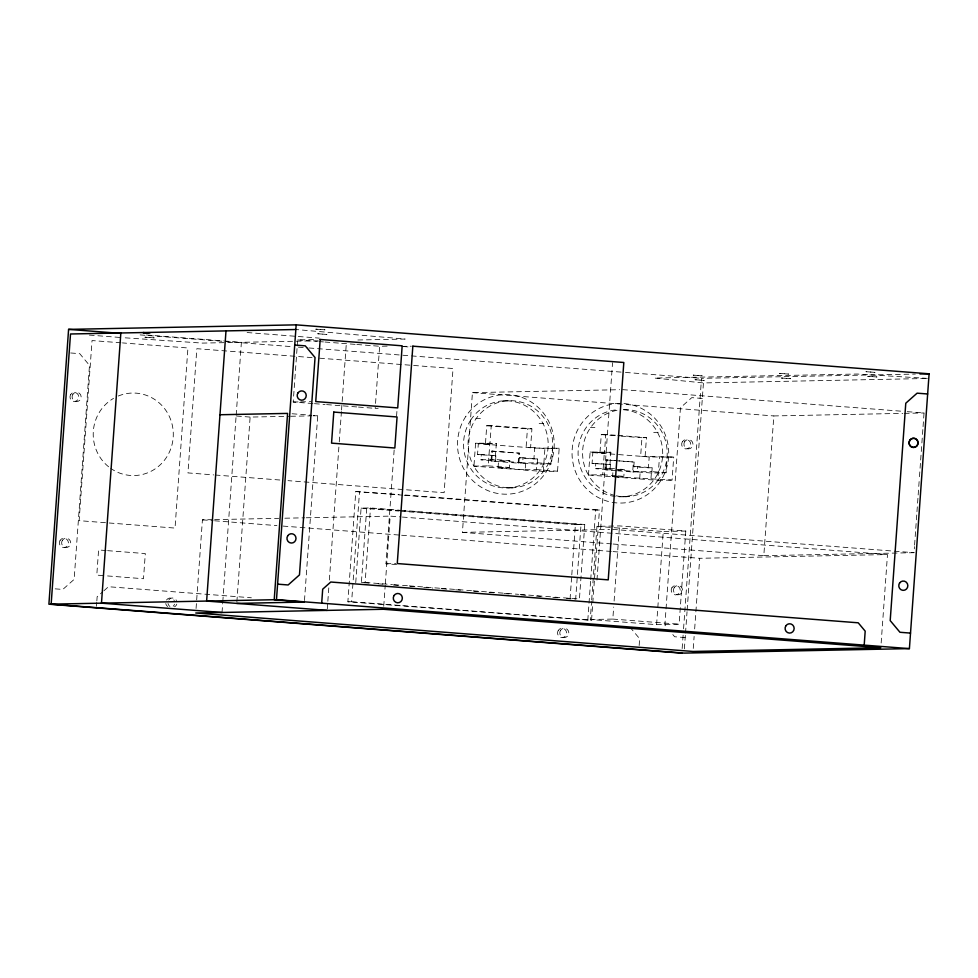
<?xml version="1.0" encoding="UTF-8"?>
<svg xmlns="http://www.w3.org/2000/svg" width="978" height="978" viewBox="0 0 978 978"><rect width="100%" height="100%" fill="white"/><g stroke="black" fill="none" stroke-linecap="round" stroke-linejoin="round"><path stroke-width="0.73" stroke-dasharray="4.89 3.67" d="M96.455 606.287L96.749 602.216M96.846 600.859L97.14 596.776L102.8 591.751M196.065 608.487L202.422 519.844L213.106 519.624M222.03 612.472L222.691 603.365M222.788 601.849L236.065 416.689M236.175 415.173L241.395 342.312L224.818 341.029M236.872 601.886L250.123 417.08L289.182 416.298M312.948 403.547L293.204 402.019L297.116 347.496M297.226 345.98L297.654 339.916L317.19 339.525M304.476 600.541L317.716 415.736L313.192 415.381M327.288 608.866L327.728 602.803M327.838 601.287L328.926 586.103M329.354 580.027L339.146 443.437M339.256 441.922L341.432 411.567M341.542 410.039L346.334 343.266M594.355 581.005L591.543 620.272L347.875 601.788L355.784 491.555L399.012 494.526M347.875 601.788L351.64 601.714L359.537 491.482M355.748 582.656L361.09 508.12L370.479 507.937L399.354 510.174M368.975 583.12L361.383 582.533L366.726 508.01L581.018 524.587L575.675 599.111L566.555 598.402M387.154 346.114L379.635 346.261L375.185 408.364L378.193 408.303M361.383 582.533L365.136 582.46L370.479 507.937M396.616 564.599L385.992 563.768L394.171 449.77M396.567 416.322L396.995 410.247M383.731 606.262L385.234 585.223M385.344 583.732L390.185 516.115L400.833 516.934M611.592 543.902L462.423 532.374L472.435 392.63L619.612 389.709M495.907 455.662L477.545 454.599L478.315 443.731L534.685 448.095L559.184 448.242L557.533 471.213L543.267 471.494L473.951 466.139L472.264 463.193A43.594 42.311 88.9 0 1 513.487 400.809A43.594 42.311 88.9 0 1 545.345 468.853L541.946 473.34A43.594 42.311 88.9 0 1 474.99 468.169L473.951 466.139L475.589 443.156L496.347 443.376L495.186 459.526L480.919 459.807L481.298 454.525L495.907 455.662L495.54 460.944L480.919 459.807M491.249 425.638L486.738 425.723L485.406 444.354L489.905 444.269L491.249 425.638L531.934 428.78L530.602 447.411L526.091 447.508L527.423 428.865L531.934 428.78M473.951 466.139L488.218 465.858L489.868 442.875M552.704 447.741L551.543 463.878L536.934 462.753L518.157 463.132L491.029 461.029L491.738 451.09L519.611 453.169L518.902 463.107M491.775 461.017L492.496 451.078M498.046 467.716L498.535 460.882L525.663 462.973L525.174 469.807L498.046 467.716L509.318 467.484L509.807 460.65L495.186 459.526M518.157 463.132L518.866 453.193L519.611 453.169M537.277 464.171L537.655 458.89L523.034 457.753L522.655 463.034L537.277 464.171L551.543 463.878M523.034 457.753L519.281 457.826L533.902 458.963L534.685 448.095M525.174 469.807L536.445 469.587L536.934 462.753M543.267 471.494L544.917 448.523L559.184 448.242M570.04 599.221L571.678 576.409M571.788 574.881L575.382 524.697L584.771 524.501L579.428 599.037L552.069 596.922M614.954 495.504A43.594 42.311 88.9 0 1 589.526 477.019L588.475 474.99L590.125 452.019L610.871 452.239L609.722 468.376L595.443 468.67L595.822 463.389L610.443 464.513L610.064 469.795L595.443 468.67M610.443 464.513L592.069 463.462L592.851 452.594L610.871 452.239M587.79 620.345L590.602 581.079M590.712 579.563L595.688 510.1L599.441 510.027L594.465 579.489M605.773 434.489L601.274 434.587L599.93 453.217L604.441 453.12L605.773 434.489L616.323 435.308M591.69 599.991L596.959 526.36L619.49 525.919L685.798 531.042L679.123 624.196L656.593 624.649L590.284 619.526L591.58 601.494M616.984 410.308A43.594 42.311 88.9 0 0 586.8 472.056L588.475 474.99L602.741 474.709L604.392 451.738M596.971 580.088L612.546 362.716M616.103 470.699L605.553 469.88L606.274 459.953L617.57 460.748M606.311 469.868L607.02 459.929M592.851 452.594L649.209 456.946L673.72 457.093L672.069 480.076L612.583 476.567L613.072 469.733L605.553 469.88M590.284 619.526L612.815 619.074L613.683 607.057M614.111 601.042L619.49 525.919M612.583 476.567L623.842 476.347L624.331 469.513L618.487 469.061M617.607 470.821L632.68 471.983L633.389 462.044L634.147 462.032L633.438 471.971M651.813 473.022L652.179 467.741L637.57 466.616L637.191 471.897L651.813 473.022L666.079 472.741L667.24 456.592M645.125 456.274L646.458 437.643L641.959 437.728L640.627 456.359L673.72 457.093M639.698 478.67L640.199 471.836L617.595 470.088M637.57 466.616L633.817 466.689L648.426 467.814L649.209 456.946M650.969 478.438L651.458 471.604L666.079 472.741M639.16 645.529L639.649 638.732L630.859 628.218M616.299 495.822A43.594 42.311 88.9 0 0 656.47 482.203L657.803 480.357L659.441 457.374M656.593 624.649L663.267 531.494L685.798 531.042M682.155 648.585L683.133 634.918M683.561 628.842L701.519 378.327L915.359 374.073M684.38 648.866L685.407 634.526M685.517 632.998L687.045 611.678M687.155 610.15L703.439 382.936L928.77 378.462M693.255 648.451L694.123 636.433M694.661 628.915L699.722 558.291L887.486 554.563L881.031 644.722M613.12 544.025L763.806 555.675L773.83 415.943L902.804 413.376M763.806 555.675L914.027 552.692L914.467 546.616M914.577 545.101L915.665 529.917M915.775 528.389L916.863 513.206M916.961 511.69L918.061 496.494M918.159 494.978L919.357 478.266M919.467 476.751L920.555 461.567M920.665 460.039L922.951 428.144M923.061 426.628L924.039 412.96L904.259 411.432M588.475 474.99L657.803 480.357L659.881 477.704A43.594 42.311 88.9 0 0 661.715 431.701A43.594 42.311 88.9 0 0 622.473 409.611M103.937 590.749L108.472 586.727L251.358 597.778M318.217 340.784L202.336 343.095L122.495 337.642M357.862 340.002L405.136 339.06L295.845 329.513M401.579 346.408L411.432 346.212M293.204 402.019L299.219 401.909M300.723 401.872L311.236 401.665M503.438 400.846L507.949 400.76M290.674 416.273L311.713 415.858M313.217 415.821L317.716 415.736M475.883 418.645L480.394 418.547M904.32 413.352L924.039 412.96M539.171 423.535L543.682 423.45M590.406 427.496L594.917 427.41M653.707 432.386L658.206 432.3M478.315 443.731L496.347 443.376M477.545 454.599L481.298 454.525M533.902 458.963L537.655 458.89M491.029 461.029L509.807 460.65M592.069 463.462L595.822 463.389M648.426 467.814L652.179 467.741M617.289 469.648L624.331 469.513M632.68 471.983L651.458 471.604M657.803 480.357L672.069 480.076M508.279 487.9L512.778 487.814M622.803 496.763L627.314 496.677M214.634 519.599L278.754 518.328M284.855 518.206L304.708 517.814M306.224 517.778L390.185 516.115M462.423 532.374L609.6 529.453M385.992 563.768L395.858 563.572M927.315 378.376L857.217 374.024L654.429 378.046L703.439 382.936M247.092 332.532L319.427 338.131M403.095 346.518L410.687 347.104M297.654 339.916L317.398 341.444M318.914 341.566L323.461 341.909M324.989 342.031L340.161 343.205M341.689 343.327L355.344 344.378M356.86 344.5L372.043 345.674M373.559 345.784L379.635 346.261M146.456 334.977L223.314 340.919M140.111 334.904L292.251 346.677M298.339 347.141L307.471 347.85M308.987 347.972L623.927 372.325M625.455 372.435L701.519 378.327M89.34 335.087L120.991 337.532M120.966 342.801L92.042 340.564L79.132 520.663L175.025 528.083L187.935 347.972L122.482 342.911M312.055 357.606L196.847 348.694L187.947 472.912L213.717 474.905M319.635 358.192L412.105 365.344M413.621 365.454L453.034 368.51L444.122 492.716L287.997 480.65M622.656 389.647L902.731 411.31M702.326 398.462L691.776 397.643L680.456 407.704L664.869 625.064L667.803 628.573M70.673 352.972L79.719 353.669L89.487 365.356L74.145 579.392L62.812 589.441L53.778 588.744M472.435 392.63L773.83 415.943M314.464 403.669L325.087 404.489M326.603 404.611L341.787 405.784M343.302 405.894L356.97 406.958M358.486 407.068L373.669 408.242M617.827 435.418L646.458 437.643M486.738 425.723L527.423 428.865M601.274 434.587L619.355 435.98M620.859 436.09L641.959 437.728M292.104 413.755L311.689 415.271M236.554 416.029L250.123 417.08M475.589 443.156L489.905 444.269M530.602 447.411L544.917 448.523M590.125 452.019L604.441 453.12M619.074 460.87L634.147 462.032M491.738 451.09L518.866 453.193M606.274 459.953L633.389 462.044M609.722 468.376L617.02 468.951M488.218 465.858L509.318 467.484M536.445 469.587L557.533 471.213M602.741 474.709L616.311 475.76M617.815 475.883L623.842 476.347M215.233 475.015L281.933 480.174M405.088 495.002L599.441 510.027M355.784 491.555L402.85 495.186M404.366 495.308L595.688 510.1M400.87 510.284L584.771 524.501M361.09 508.12L399.085 511.066M400.601 511.176L575.382 524.697M596.959 526.36L663.267 531.494M612.631 529.391L914.027 552.692M402.361 517.056L887.486 554.563M202.422 519.844L213.07 520.663M214.585 520.785L276.945 525.602M283.021 526.078L400.124 535.125M401.64 535.247L611.519 551.47M613.035 551.592L699.722 558.291M106.125 550.541L98.595 549.966L96.785 575.113L104.316 575.7M107.629 550.663L145.306 553.572L143.497 578.731L105.832 575.81M365.136 582.46L392.496 584.575M394.012 584.697L407.692 585.749M409.207 585.871L439.611 588.218M441.127 588.34L471.518 590.688M473.046 590.81L488.242 591.983M489.758 592.106L518.633 594.331M520.149 594.453L550.553 596.8M378.095 583.829L384.183 584.306M393.303 585.003L400.894 585.59M410.014 586.299L416.09 586.763M423.694 587.362L432.814 588.059M441.934 588.768L448.01 589.233M455.614 589.82L463.205 590.406M473.841 591.238L479.929 591.702M489.049 592.411L495.125 592.876M504.245 593.585L511.836 594.172M520.956 594.881L527.044 595.345M536.152 596.054L542.24 596.519M552.876 597.35L558.951 597.815M612.815 619.074L679.123 624.196M351.64 601.714L591.543 620.272M685.187 637.57L674.637 636.751L671.715 633.243M623.952 403.547A49.829 48.35 88.9 0 1 660.835 480.577A49.829 48.35 88.9 0 1 577.607 476.396A49.829 48.35 88.9 0 1 621.421 403.425M118.24 396.029A41.259 40.037 88.9 0 1 173.069 438.731A41.259 40.037 88.9 0 1 110.734 468.389M108.619 466.799A41.259 40.037 88.9 0 1 113.521 398.376M167.69 606.507A4.67 4.535 88.9 0 1 165.783 603.524M166.492 600.015A4.67 4.535 88.9 0 1 174.316 600.626M174.512 604.196A4.67 4.535 88.9 0 1 173.192 606.189M623.499 409.758A43.594 42.311 88.9 0 1 656.372 476.2A43.594 42.311 88.9 0 1 584.037 475.491A43.594 42.311 88.9 0 1 617.974 409.709M169.94 606.47A4.67 4.535 88.9 0 1 168.033 603.475M168.742 599.979A4.67 4.535 88.9 0 1 176.566 600.578M176.773 604.147A4.67 4.535 88.9 0 1 174.463 606.812M145.025 337.202L154.206 337.887L145.025 337.202M315.857 329.158L325.038 329.83L315.857 329.158M317.777 333.767L326.958 334.452L317.777 333.767M693.304 375.136L702.167 375.784L693.304 375.136M695.077 379.733L704.246 380.418L695.077 379.733M779.527 373.4L788.708 374.085L779.527 373.4M781.446 378.021L790.627 378.694L781.446 378.021M866.056 371.701L874.919 372.361L866.056 371.701M867.816 376.298L876.997 376.982L867.816 376.298M682.436 441.64A4.67 4.535 88.9 0 0 685.859 448.926A4.67 4.535 88.9 0 0 690.272 442.239A4.67 4.535 88.9 0 0 682.436 441.64M671.984 587.582A4.67 4.535 88.9 0 0 675.395 594.881A4.67 4.535 88.9 0 0 679.808 588.194A4.67 4.535 88.9 0 0 671.984 587.582M60.147 540.272A4.67 4.535 88.9 0 0 63.57 547.57A4.67 4.535 88.9 0 0 67.983 540.883A4.67 4.535 88.9 0 0 60.147 540.272M465.883 416.31A49.829 48.35 88.9 0 0 502.301 494.061A49.829 48.35 88.9 0 0 549.404 422.765A49.829 48.35 88.9 0 0 465.883 416.31M558.304 630.321A4.67 4.535 88.9 0 0 561.714 637.607A4.67 4.535 88.9 0 0 566.128 630.92A4.67 4.535 88.9 0 0 558.304 630.321M70.746 394.415A4.511 4.377 88.9 0 0 74.035 401.457A4.511 4.377 88.9 0 0 78.301 395.002A4.511 4.377 88.9 0 0 70.746 394.415M470.87 419.819A43.594 42.311 88.9 0 0 502.741 487.851A43.594 42.311 88.9 0 0 543.964 425.467A43.594 42.311 88.9 0 0 470.87 419.819M674.233 587.546A4.67 4.535 88.9 0 0 677.644 594.832A4.67 4.535 88.9 0 0 682.069 588.145A4.67 4.535 88.9 0 0 674.233 587.546M560.553 630.272A4.67 4.535 88.9 0 0 563.964 637.558A4.67 4.535 88.9 0 0 568.377 630.883A4.67 4.535 88.9 0 0 560.553 630.272M684.698 441.591A4.67 4.535 88.9 0 0 688.109 448.878A4.67 4.535 88.9 0 0 692.522 442.203A4.67 4.535 88.9 0 0 684.698 441.591M72.873 394.281A4.67 4.535 88.9 0 0 76.284 401.567A4.67 4.535 88.9 0 0 80.697 394.892A4.67 4.535 88.9 0 0 72.873 394.281M62.409 540.235A4.67 4.535 88.9 0 0 65.819 547.521A4.67 4.535 88.9 0 0 70.233 540.834A4.67 4.535 88.9 0 0 62.409 540.235"/><path stroke-width="1.47" d="M295.845 329.513L70.514 333.987L51.149 604.159L684.074 653.096L909.406 648.622L929.1 373.804L296.175 324.855L68.594 329.378L48.9 604.196L681.825 653.145M120.844 332.997L101.48 603.157L222.03 612.472M225.991 330.906L206.627 601.067L327.178 610.382M51.149 604.159L276.481 599.673L296.175 324.855M321.689 603.169L322.691 589.196L330.772 582.02L858.219 622.803L865.188 631.152L864.197 645.125M919.931 373.987L929.1 373.804M219.977 414.745L287.581 413.401L274.219 599.722L304.366 602.057L236.762 603.402M147.715 333.046L142.971 332.606L149.891 333.009M294.733 345.038L305.283 345.857L315.05 357.545L299.464 574.917L288.143 584.966L277.593 584.147M927.657 393.987L917.107 393.168L905.775 403.217L890.2 620.59L899.968 632.277L910.518 633.096M68.594 329.378L120.331 333.376M276.481 599.673L909.406 648.622M320.185 339.476L315.735 401.579L397.716 407.912L402.166 345.809L320.185 339.476M333.779 412.08L331.554 443.132L394.843 448.022L397.068 416.97L333.779 412.08M412.838 346.175L397.264 563.548L608.23 579.868L623.817 362.496L412.838 346.175M383.51 609.27L195.747 612.998L693.047 651.458L880.811 647.729L383.51 609.27M909.919 440.308A4.511 4.377 88.9 0 0 913.22 447.349A4.511 4.377 88.9 0 0 917.486 440.895A4.511 4.377 88.9 0 0 909.919 440.308M899.552 583.071A4.67 4.535 88.9 0 0 902.975 590.357A4.67 4.535 88.9 0 0 907.388 583.67A4.67 4.535 88.9 0 0 899.552 583.071M297.972 392.911A4.67 4.535 88.9 0 0 301.383 400.198A4.67 4.535 88.9 0 0 305.796 393.523A4.67 4.535 88.9 0 0 297.972 392.911M287.728 535.761A4.67 4.535 88.9 0 0 291.138 543.047A4.67 4.535 88.9 0 0 295.564 536.36A4.67 4.535 88.9 0 0 287.728 535.761M394.061 595.504A4.67 4.535 88.9 0 0 397.484 602.79A4.67 4.535 88.9 0 0 401.897 596.103A4.67 4.535 88.9 0 0 394.061 595.504M785.872 625.798A4.67 4.535 88.9 0 0 789.295 633.084A4.67 4.535 88.9 0 0 793.708 626.409A4.67 4.535 88.9 0 0 785.872 625.798M909.797 440.222A4.67 4.535 88.9 0 0 913.207 447.508A4.67 4.535 88.9 0 0 917.621 440.834A4.67 4.535 88.9 0 0 909.797 440.222"/></g></svg>
